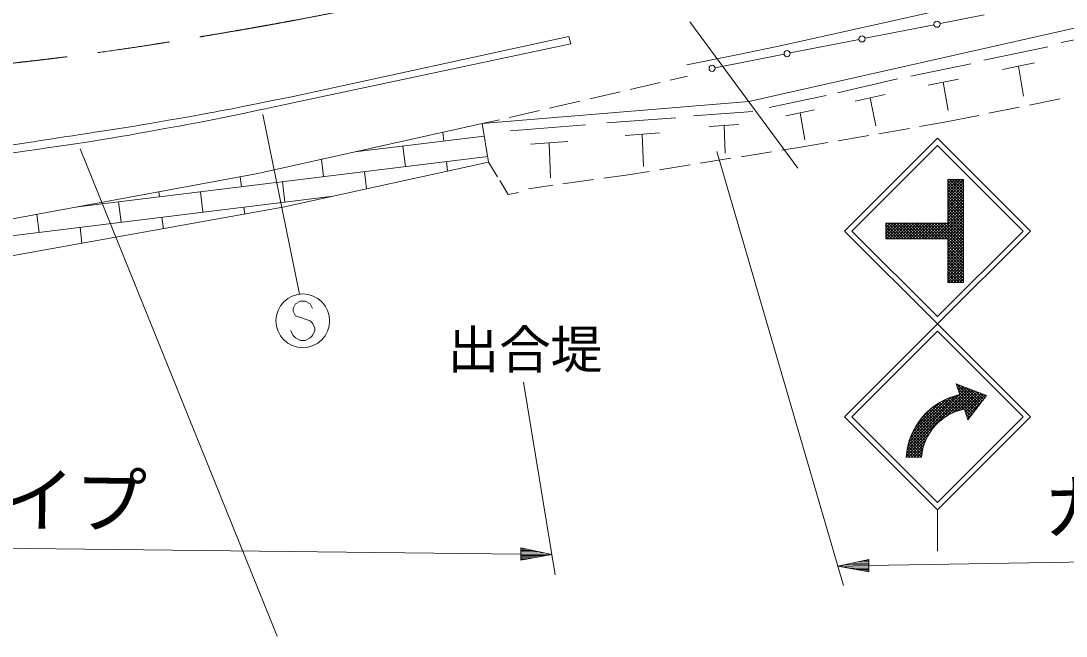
# Model space of a CAD drawing. Units: millimetres, scale not verified. Extents: x 40000 to 680000, y 20000 to 380000.
# Drawn here: x 241508 to 292128, y 227093 to 256895 of the extents above; entities that cross this region are included whole.
import ezdxf
from ezdxf.enums import TextEntityAlignment as Align

# ---------------------------------------------------------------- set-up
doc = ezdxf.new("R2010")
doc.units = ezdxf.units.MM
doc.header["$LTSCALE"] = 1000
doc.linetypes.add('CHAIN', pattern=[18.5, 12, -1.5, 3.5, -1.5])
for name, color, linetype, lineweight in [('M-BGD', 7, 'Continuous', 13), ('M-BMK', 2, 'CHAIN', 13), ('M-STR-HTXT', 7, 'Continuous', 13), ('M-STR-STRC', 7, 'Continuous', 13), ('M-STR-STRD', 7, 'Continuous', 13)]:
    doc.layers.add(name, color=color, linetype=linetype, lineweight=lineweight)
doc.styles.add('ＭＳ ゴシック', font='')
doc.styles.get('ＭＳ ゴシック').set_extended_font_data('MS Gothic')

msp = doc.modelspace()

# ---------------------------------------------------------------- linework, layer by layer
at = {"layer": 'M-BGD'}
for p, q in [((278368, 255708), (298095, 260110)), ((276759, 252998), (295979, 257316)), ((286025, 256764), (288164, 257184)), ((282394, 256053), (285731, 256707)), ((291883, 255847), (295342, 256569)), ((276336, 255284), (278368, 255708)), ((278763, 255341), (282100, 255995)), ((288144, 254995), (291243, 255642)), ((273764, 254763), (276336, 255284)), ((275132, 254629), (278469, 255283)), ((284606, 254212), (287518, 254810)), ((289048, 254537), (290597, 254861)), ((289823, 254699), (290072, 253243)), ((272960, 254026), (273788, 254218)), ((271011, 253575), (272473, 253913)), ((281059, 253409), (283955, 254083)), ((285454, 253779), (286909, 254078)), ((286182, 253929), (286411, 252561)), ((269063, 253123), (270524, 253462)), ((277750, 252701), (280513, 253278)), ((281917, 252999), (283366, 253336)), ((282641, 253167), (282907, 251805)), ((290350, 252816), (291820, 253114)), ((263850, 251917), (276759, 252998)), ((267114, 252672), (268576, 253011)), ((288390, 252418), (289860, 252716)), ((263850, 251917), (264679, 252108)), ((265166, 252221), (266627, 252560)), ((269879, 251949), (273220, 252207)), ((274089, 252289), (276949, 252510)), ((278556, 252293), (279938, 252581)), ((279247, 252437), (279470, 251139)), ((286242, 251982), (287900, 252319)), ((252986, 249496), (263850, 251917)), ((263850, 251917), (264160, 250052)), ((265217, 251573), (268853, 251854)), ((274848, 251773), (276278, 251883)), ((275563, 251828), (275618, 250490)), ((283059, 251432), (284537, 251688)), ((285030, 251773), (286242, 251982)), ((263950, 251314), (257703, 250547)), ((261942, 251491), (261993, 251074)), ((270766, 251345), (272436, 251474)), ((271601, 251410), (271665, 249847)), ((281089, 251092), (282567, 251347)), ((258019, 250617), (258023, 250586)), ((260008, 250830), (260130, 249838)), ((264059, 250658), (264100, 250325)), ((266182, 250916), (268000, 251057)), ((267091, 250986), (267161, 249286)), ((278360, 250633), (279384, 250797)), ((279384, 250797), (280596, 251006)), ((264114, 250327), (244269, 247890)), ((256058, 250181), (256160, 249350)), ((262115, 250081), (262172, 249616)), ((274410, 250001), (275891, 250238)), ((276385, 250317), (277866, 250554)), ((264160, 250052), (254187, 247864)), ((258145, 249594), (258248, 248755)), ((264160, 250052), (264587, 249348)), ((270917, 249442), (271941, 249606)), ((272435, 249685), (273916, 249922)), ((239561, 247023), (252986, 249496)), ((252131, 249339), (252190, 248863)), ((254175, 249106), (254297, 248114)), ((264695, 249170), (265112, 248482)), ((267762, 248999), (269247, 249208)), ((269742, 249277), (270917, 249442)), ((248190, 248613), (248219, 248375)), ((250204, 248619), (250326, 247626)), ((265112, 248482), (265603, 248575)), ((266091, 248765), (267266, 248930)), ((256632, 248401), (214005, 243167)), ((246234, 248131), (246356, 247139)), ((256282, 248358), (256286, 248325)), ((254187, 247864), (240523, 245415)), ((252311, 247870), (252353, 247536)), ((242279, 247523), (242386, 246651)), ((248341, 247383), (248409, 246829)), ((244371, 246895), (244466, 246122))]:
    msp.add_line(p, q, dxfattribs=at)
for centre in [(285878, 256735), (282247, 256024), (278616, 255312), (274985, 254600)]:
    msp.add_circle(centre, 150, dxfattribs=at)
at = {"layer": 'M-BMK'}
msp.add_open_spline([(231800, 253999), (235507, 254263), (236508, 254361), (239518, 254677), (244375, 255187), (247087, 255586), (251900, 256413), (255988, 257115), (258260, 257614), (262320, 258464), (266219, 259279), (267466, 259562), (272278, 260660)], degree=3, knots=[0, 0, 0, 0, 1, 1, 1, 2, 2, 2, 3, 3, 3, 4, 4, 4, 4], dxfattribs=at)
at = {"layer": 'M-STR-HTXT'}
for p, q in [((281347, 229546), (275208, 250571)), ((265857, 239390), (267379, 230068)), ((265719, 231065), (208546, 231732)), ((265723, 231365), (265716, 230765)), ((267219, 231047), (265723, 231365)), ((267219, 231047), (265716, 230765)), ((265717, 230885), (266317, 230878)), ((265718, 231005), (266918, 230991)), ((266618, 230934), (265718, 230945)), ((267219, 231047), (265719, 231065)), ((265720, 231125), (266920, 231111)), ((265721, 231245), (266321, 231238)), ((266620, 231174), (265721, 231185)), ((266022, 231301), (265722, 231305)), ((316741, 231114), (282574, 230506)), ((266016, 230821), (265716, 230825)), ((281074, 230479), (282569, 230806)), ((281074, 230479), (282574, 230506)), ((281074, 230479), (282579, 230206)), ((282573, 230566), (281373, 230545)), ((282575, 230446), (281375, 230425)), ((281672, 230610), (282572, 230626)), ((281676, 230370), (282576, 230386)), ((282571, 230686), (281971, 230675)), ((282577, 230326), (281977, 230315)), ((282270, 230741), (282570, 230746)), ((282579, 230206), (282569, 230806)), ((282278, 230261), (282578, 230266))]:
    msp.add_line(p, q, dxfattribs=at)
at = {"layer": 'M-STR-STRC'}
for p, q in [((279128, 249759), (273913, 256855)), ((253228, 252366), (255008, 243657)), ((281401, 246716), (285901, 251216)), ((290402, 246717), (285901, 251216)), ((253925, 227093), (244376, 250697)), ((281755, 246716), (285901, 250863)), ((290048, 246717), (285901, 250863)), ((287152, 249216), (286402, 249216)), ((286402, 249216), (286402, 247091)), ((286402, 249165), (286453, 249216)), ((286402, 249023), (286595, 249216)), ((286402, 248882), (286736, 249216)), ((286402, 248740), (286878, 249216)), ((286402, 248599), (287019, 249216)), ((286402, 248458), (287152, 249208)), ((287152, 248396), (286402, 249146)), ((286402, 248316), (287152, 249066)), ((287152, 248538), (286474, 249216)), ((287152, 248679), (286615, 249216)), ((287152, 248820), (286757, 249216)), ((287152, 248962), (286898, 249216)), ((287152, 249103), (287040, 249216)), ((287152, 249216), (287152, 244216)), ((287152, 248255), (286402, 249005)), ((286402, 248175), (287152, 248925)), ((287152, 248113), (286402, 248863)), ((286402, 248033), (287152, 248783)), ((287152, 247972), (286402, 248722)), ((286402, 247892), (287152, 248642)), ((287152, 247830), (286402, 248581)), ((286402, 247751), (287152, 248501)), ((287152, 247689), (286402, 248439)), ((286402, 247609), (287152, 248359)), ((287152, 247548), (286402, 248298)), ((286402, 247468), (287152, 248218)), ((287152, 247406), (286402, 248156)), ((286402, 247326), (287152, 248076)), ((285700, 246341), (287152, 247793)), ((285841, 246341), (287152, 247652)), ((287152, 247265), (286402, 248015)), ((286402, 247185), (287152, 247935)), ((287152, 247123), (286402, 247873)), ((287152, 246982), (286402, 247732)), ((287152, 246840), (286402, 247590)), ((283402, 247091), (283402, 246341)), ((286402, 247091), (283402, 247091)), ((283402, 247013), (283480, 247091)), ((283402, 246872), (283621, 247091)), ((283402, 246731), (283762, 247091)), ((283402, 246589), (283904, 247091)), ((283402, 246448), (284045, 247091)), ((284116, 246341), (283402, 247055)), ((283437, 246341), (284187, 247091)), ((284258, 246341), (283508, 247091)), ((283578, 246341), (284328, 247091)), ((284399, 246341), (283649, 247091)), ((283720, 246341), (284470, 247091)), ((284541, 246341), (283791, 247091)), ((283861, 246341), (284611, 247091)), ((284682, 246341), (283932, 247091)), ((284002, 246341), (284752, 247091)), ((284824, 246341), (284074, 247091)), ((284144, 246341), (284894, 247091)), ((284965, 246341), (284215, 247091)), ((284285, 246341), (285035, 247091)), ((285106, 246341), (284356, 247091)), ((284427, 246341), (285177, 247091)), ((285248, 246341), (284498, 247091)), ((284568, 246341), (285318, 247091)), ((285389, 246341), (284639, 247091)), ((284710, 246341), (285460, 247091)), ((285531, 246341), (284781, 247091)), ((284851, 246341), (285601, 247091)), ((285672, 246341), (284922, 247091)), ((284992, 246341), (285742, 247091)), ((285813, 246341), (285063, 247091)), ((285134, 246341), (285884, 247091)), ((285955, 246341), (285205, 247091)), ((285275, 246341), (286025, 247091)), ((286096, 246341), (285346, 247091)), ((285417, 246341), (286167, 247091)), ((286238, 246341), (285488, 247091)), ((285558, 246341), (286308, 247091)), ((286379, 246341), (285629, 247091)), ((287152, 245709), (285771, 247091)), ((287152, 245850), (285912, 247091)), ((285982, 246341), (287152, 247511)), ((287152, 245992), (286053, 247091)), ((286124, 246341), (287152, 247369)), ((287152, 246133), (286195, 247091)), ((286265, 246341), (287152, 247228)), ((287152, 246275), (286336, 247091)), ((287152, 246699), (286402, 247449)), ((287152, 246558), (286402, 247308)), ((287152, 246416), (286402, 247166)), ((286402, 246336), (287152, 247086)), ((285902, 242216), (281401, 246716)), ((285902, 242569), (281755, 246716)), ((283975, 246341), (283402, 246913)), ((283834, 246341), (283402, 246772)), ((283692, 246341), (283402, 246631)), ((290402, 246717), (285902, 242216)), ((290048, 246717), (285902, 242569)), ((286402, 246195), (287152, 246945)), ((286402, 246054), (287152, 246804)), ((286402, 245912), (287152, 246662)), ((283551, 246341), (283402, 246489)), ((283409, 246341), (283402, 246348)), ((286402, 246341), (283402, 246341)), ((286402, 245771), (287152, 246521)), ((286402, 245629), (287152, 246379)), ((286402, 246341), (286402, 244216)), ((287152, 245568), (286402, 246318)), ((286402, 245488), (287152, 246238)), ((287152, 245426), (286402, 246176)), ((286402, 245347), (287152, 246097)), ((287152, 245285), (286402, 246035)), ((286402, 245205), (287152, 245955)), ((287152, 245143), (286402, 245893)), ((286402, 245064), (287152, 245814)), ((287152, 245002), (286402, 245752)), ((286402, 244922), (287152, 245672)), ((287152, 244860), (286402, 245610)), ((286402, 244781), (287152, 245531)), ((287152, 244719), (286402, 245469)), ((286402, 244640), (287152, 245389)), ((287152, 244578), (286402, 245328)), ((286402, 244498), (287152, 245248)), ((287152, 244436), (286402, 245186)), ((286402, 244357), (287152, 245107)), ((287152, 244295), (286402, 245045)), ((287090, 244216), (286402, 244903)), ((286948, 244216), (286402, 244762)), ((286807, 244216), (286402, 244620)), ((286403, 244216), (287152, 244965)), ((286544, 244216), (287152, 244824)), ((286686, 244216), (287152, 244682)), ((286827, 244216), (287152, 244541)), ((286666, 244216), (286402, 244479)), ((286524, 244216), (286402, 244338)), ((287152, 244216), (286402, 244216)), ((286969, 244216), (287152, 244400)), ((287110, 244216), (287152, 244258)), ((254804, 243193), (254686, 242957)), ((255041, 243311), (254804, 243193)), ((255277, 243311), (255041, 243311)), ((255513, 243193), (255277, 243311)), ((255632, 242957), (255513, 243193)), ((254686, 242957), (254686, 242838)), ((254686, 242838), (254804, 242602)), ((254804, 242602), (255513, 242366)), ((255513, 242366), (255632, 242248)), ((255632, 242248), (255750, 242011)), ((255750, 242011), (255750, 241893)), ((281402, 237715), (285902, 242216)), ((290402, 237716), (285902, 242216)), ((254686, 241657), (254568, 241893)), ((254804, 241538), (254686, 241657)), ((255041, 241420), (254804, 241538)), ((255513, 241538), (255277, 241420)), ((255632, 241657), (255513, 241538)), ((255750, 241893), (255632, 241657)), ((281755, 237715), (285902, 241863)), ((290048, 237716), (285902, 241863)), ((255277, 241420), (255041, 241420)), ((284400, 235950), (287499, 239049)), ((284424, 236116), (287396, 239088)), ((286331, 237740), (287601, 239010)), ((286636, 237903), (287703, 238970)), ((286974, 238794), (286809, 239314)), ((286809, 239314), (288279, 238750)), ((287886, 238240), (286816, 239311)), ((286834, 239233), (286885, 239284)), ((286868, 239126), (286988, 239245)), ((286870, 237996), (287805, 238931)), ((287825, 238160), (286873, 239113)), ((286903, 239019), (287090, 239206)), ((286937, 238912), (287192, 239167)), ((286971, 238804), (287294, 239127)), ((287948, 238320), (287045, 239223)), ((288010, 238400), (287275, 239135)), ((288071, 238480), (287504, 239047)), ((288133, 238560), (287734, 238959)), ((284460, 236293), (286957, 238790)), ((284510, 236484), (286766, 238740)), ((284579, 236695), (286554, 238670)), ((284679, 236936), (286314, 238571)), ((286658, 237913), (286105, 238466)), ((286758, 237955), (286197, 238515)), ((286861, 237993), (286293, 238561)), ((286968, 238027), (286390, 238605)), ((287080, 238057), (286491, 238646)), ((287195, 238083), (286594, 238685)), ((287579, 237841), (286700, 238720)), ((287640, 237921), (286809, 238752)), ((287702, 238001), (286921, 238782)), ((287763, 238080), (286939, 238905)), ((287070, 238055), (287907, 238892)), ((287211, 238054), (288010, 238853)), ((287245, 237947), (288112, 238814)), ((287279, 237840), (288214, 238774)), ((287314, 237732), (288104, 238523)), ((288279, 238750), (287367, 237565)), ((288194, 238640), (287963, 238870)), ((288256, 238720), (288193, 238782)), ((284833, 237232), (286018, 238417)), ((285198, 237738), (285511, 238051)), ((285898, 237400), (285374, 237924)), ((285971, 237468), (285446, 237993)), ((286047, 237534), (285521, 238060)), ((286126, 237597), (285598, 238125)), ((286207, 237657), (285677, 238187)), ((286291, 237714), (285758, 238248)), ((286378, 237769), (285841, 238306)), ((286468, 237820), (285927, 238361)), ((286562, 237868), (286015, 238415)), ((287367, 237565), (287201, 238084)), ((287517, 237761), (287205, 238074)), ((285902, 233216), (281402, 237715)), ((285902, 233569), (281755, 237715)), ((285518, 236932), (284984, 237466)), ((285574, 237017), (285043, 237548)), ((285634, 237099), (285105, 237627)), ((285696, 237178), (285169, 237705)), ((285760, 237255), (285235, 237780)), ((285828, 237329), (285304, 237853)), ((290402, 237716), (285902, 233215)), ((290048, 237716), (285902, 233569)), ((287456, 237681), (287271, 237866)), ((287394, 237601), (287337, 237658)), ((287348, 237625), (287631, 237909)), ((284384, 235793), (285510, 236919)), ((285246, 236355), (284674, 236927)), ((285283, 236460), (284720, 237023)), ((285323, 236561), (284768, 237116)), ((285367, 236658), (284818, 237207)), ((285414, 236753), (284871, 237296)), ((285465, 236844), (284926, 237382)), ((285126, 235768), (284488, 236406)), ((284495, 235762), (285347, 236614)), ((285140, 235896), (284519, 236516)), ((285160, 236017), (284554, 236623)), ((285184, 236134), (284591, 236727)), ((285213, 236247), (284631, 236828)), ((284566, 235762), (284397, 235931)), ((284708, 235762), (284414, 236056)), ((284850, 235762), (284435, 236176)), ((284991, 235761), (284460, 236293)), ((284636, 235762), (285254, 236380)), ((284777, 235762), (285195, 236179)), ((284918, 235762), (285156, 235999)), ((284382, 235762), (285125, 235761)), ((284425, 235762), (284385, 235802)), ((285060, 235761), (285132, 235834)), ((285902, 233215), (285902, 231215))]:
    msp.add_line(p, q, dxfattribs=at)
msp.add_circle((255159, 242366), 1300, dxfattribs=at)
for radius, start, end in [(3327, 102.6324, 176.3011), (2586, 101.1699, 175.2643)]:
    msp.add_arc((287702, 235548), radius, start, end, dxfattribs=at)
at = {"layer": 'M-STR-STRD'}
for p, q in [((254694, 253238), (268042, 256142)), ((268042, 256142), (268138, 255781)), ((268138, 255781), (254754, 252941))]:
    msp.add_line(p, q, dxfattribs=at)
for points, knots in [([(210459, 250049), (212557, 249858), (213115, 249801), (214822, 249709), (216173, 249636), (216931, 249611), (218283, 249579), (219597, 249548), (220333, 249537), (221647, 249541), (223997, 249548), (225314, 249538), (227662, 249632), (229494, 249706), (230522, 249749), (232350, 249897), (234561, 250076), (235798, 250201), (237999, 250472), (240196, 250743), (241421, 250939), (243610, 251272), (245777, 251602), (246992, 251785), (249150, 252167), (251322, 252552), (252022, 252695), (254694, 253238)], [0, 0, 0, 0, 1, 1, 1, 2, 2, 2, 3, 3, 3, 4, 4, 4, 5, 5, 5, 6, 6, 6, 7, 7, 7, 8, 8, 8, 9, 9, 9, 9]), ([(210372, 249630), (213159, 249417), (213899, 249362), (216164, 249258), (218545, 249149), (219880, 249104), (222264, 249100), (224344, 249097), (225511, 249104), (227588, 249202), (230078, 249320), (231469, 249450), (233951, 249683), (236809, 249952), (238408, 250133), (241251, 250525), (244191, 250931), (245836, 251185), (248754, 251725), (251105, 252160), (251875, 252318), (254754, 252941)], [0, 0, 0, 0, 1, 1, 1, 2, 2, 2, 3, 3, 3, 4, 4, 4, 5, 5, 5, 6, 6, 6, 7, 7, 7, 7])]:
    msp.add_open_spline(points, degree=3, knots=knots, dxfattribs=at)

# ---------------------------------------------------------------- texts
at = {"layer": 'M-BGD', "style": 'ＭＳ ゴシック'}
msp.add_text('出合堤', height=1833, dxfattribs=at).set_placement((265916, 240977), align=Align.MIDDLE_CENTER)
at = {"layer": 'M-STR-HTXT', "style": 'ＭＳ ゴシック'}
for rotation, p in [(359.331, (226591, 231817)), (1.019, (291096, 231293))]:
    msp.add_text('ガードパイプ', height=2566, rotation=rotation, dxfattribs=at).set_placement(p, align=Align.BOTTOM_LEFT)

doc.saveas('drawing.dxf')
